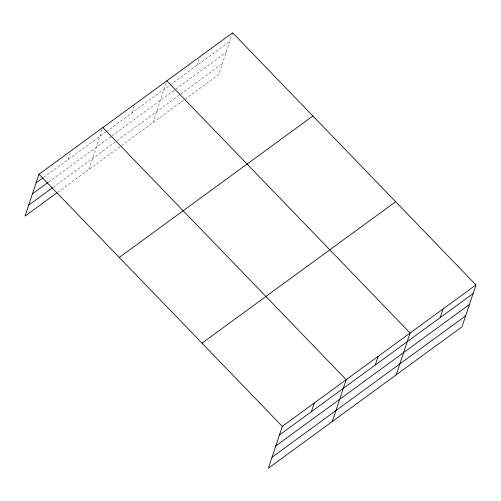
<?xml version="1.0" encoding="UTF-8"?>
<svg xmlns="http://www.w3.org/2000/svg" width="501" height="501" viewBox="0 0 501 501"><rect width="100%" height="100%" fill="white"/><g stroke="black" fill="none" stroke-linecap="round" stroke-linejoin="round"><path stroke-width="0.38" stroke-dasharray="2.5 1.88" d="M68.042 159.543L70.685 151.609M88.953 169.401L102.874 127.548M131.951 112.863L134.832 104.208M152.861 122.72L166.783 80.874M196.824 65.481L199.461 57.546M232.621 32.784L218.699 74.63L57.001 192.735M43.612 177.392L105.636 132.082M106.262 131.625L169.495 85.446M170.115 84.988L229.746 41.439M48.741 181.938L111.391 136.178M112.017 135.721L226.101 52.392M53.131 187.274L116.407 141.057M117.034 140.599L222.344 63.677"/><path stroke-width="0.75" d="M475.95 284.925L282.301 426.37L268.379 468.216L462.028 326.777L475.95 284.925L232.621 32.784L38.972 174.223L25.05 216.075L57.001 192.735M311.371 411.684L314.252 403.029M332.282 421.541L346.204 379.689L102.874 127.548M375.274 365.01L378.155 356.355M396.185 374.867L410.106 333.015L166.783 80.874M440.147 317.621L443.028 308.967M36.091 182.878L42.986 177.849M32.446 193.837L48.109 182.395M28.695 205.122L52.505 187.731M119.269 257.433L312.918 115.988M202.003 343.16L395.652 201.715M279.42 435.025L473.069 293.58M275.775 445.978L469.424 304.533M272.024 457.263L465.673 315.818M38.972 174.223L282.301 426.37"/></g></svg>
